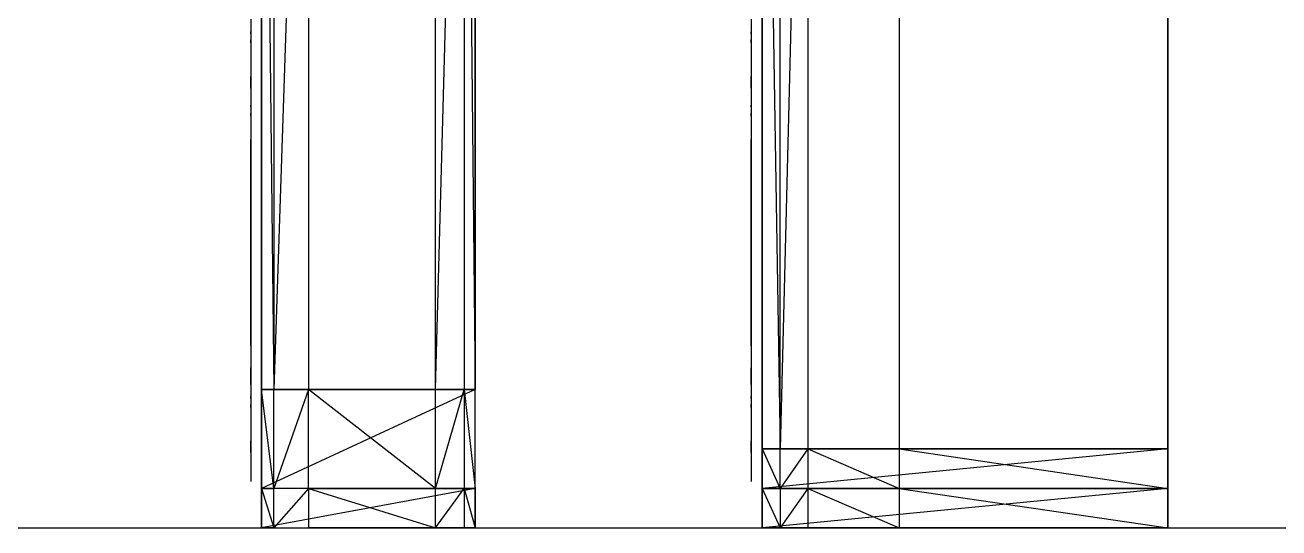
# Model space of a CAD drawing. Extents: x -41 to 47, y -35.8 to 51.3.
# Drawn here: x -3.39 to 2.95, y 40.1 to 42.64 of the extents above; entities that cross this region are included whole.
import ezdxf

# ---------------------------------------------------------------- set-up
doc = ezdxf.new("R2010")
doc.units = 0
doc.header["$MEASUREMENT"] = 0
doc.layers.add('PYDXF', color=8, linetype='CONTINUOUS')

msp = doc.modelspace()

# ---------------------------------------------------------------- linework, layer by layer
at = {"layer": 'PYDXF'}
for p, q in [((-2.1962, 46.0954), (-2.1962, 40.7954)), ((-2.1962, 40.7954), (-2.1962, 46.0954)), ((-2.1962, 46.0954), (-2.134, 40.7954)), ((-2.134, 46.0954), (-2.134, 40.7954)), ((-1.9595, 46.0954), (-2.134, 40.7954)), ((-1.9595, 46.0954), (-1.9595, 40.7954)), ((-1.3178, 40.7954), (-1.3178, 46.0954)), ((-1.3178, 40.7954), (-1.1726, 46.0954)), ((-1.1726, 46.0954), (-1.1162, 40.7954)), ((-1.1726, 46.0954), (-1.1726, 40.7954)), ((-1.1162, 46.0954), (-1.1162, 40.7954)), ((-1.1162, 40.7954), (-1.1162, 46.0954)), ((0.3338, 40.4954), (0.3338, 46.0954)), ((0.3338, 46.0954), (0.3338, 40.4954)), ((0.3338, 46.0954), (0.4261, 40.4954)), ((0.4261, 40.4954), (0.4261, 46.0954)), ((0.5648, 46.0954), (0.4261, 40.4954)), ((0.5648, 46.0954), (0.5648, 40.4954)), ((1.0277, 46.0954), (1.0277, 40.4954)), ((2.3851, 40.4954), (2.3851, 46.0954)), ((2.3851, 46.0954), (2.3851, 40.4954)), ((-2.2516, 42.6704), (-2.2516, 42.6054)), ((0.2784, 42.6704), (0.2784, 42.6054)), ((-2.2516, 42.6106), (-2.2516, 42.5956)), ((-2.2516, 42.6054), (-2.2516, 42.3254)), ((-2.2516, 42.6054), (-2.2516, 42.5506)), ((-2.2516, 42.6054), (-2.2516, 42.5956)), ((-2.2516, 42.5956), (-2.2516, 42.6054)), ((0.2784, 42.6106), (0.2784, 42.5956)), ((0.2784, 42.6054), (0.2784, 42.3254)), ((0.2784, 42.6054), (0.2784, 42.5506)), ((0.2784, 42.6054), (0.2784, 42.5956)), ((0.2784, 42.5956), (0.2784, 42.6054)), ((-2.2516, 42.5956), (-2.2516, 42.5656)), ((-2.2516, 42.5956), (-2.2516, 42.3354)), ((-2.2516, 42.5643), (-2.2516, 42.5656)), ((-2.2516, 42.563), (-2.2516, 42.5643)), ((-2.2516, 42.5617), (-2.2516, 42.563)), ((-2.2516, 42.5604), (-2.2516, 42.5617)), ((-2.2516, 42.5591), (-2.2516, 42.5604)), ((-2.2516, 42.5579), (-2.2516, 42.5591)), ((-2.2516, 42.5566), (-2.2516, 42.5579)), ((-2.2516, 42.5554), (-2.2516, 42.5566)), ((-2.2516, 42.5542), (-2.2516, 42.5554)), ((-2.2516, 42.553), (-2.2516, 42.5542)), ((-2.2516, 42.5518), (-2.2516, 42.553)), ((-2.2516, 42.5506), (-2.2516, 42.5518)), ((-2.2516, 42.5506), (-2.2516, 42.3804)), ((0.2784, 42.5956), (0.2784, 42.5656)), ((0.2784, 42.5956), (0.2784, 42.3354)), ((0.2784, 42.5643), (0.2784, 42.5656)), ((0.2784, 42.563), (0.2784, 42.5643)), ((0.2784, 42.5617), (0.2784, 42.563)), ((0.2784, 42.5604), (0.2784, 42.5617)), ((0.2784, 42.5591), (0.2784, 42.5604)), ((0.2784, 42.5579), (0.2784, 42.5591)), ((0.2784, 42.5566), (0.2784, 42.5579)), ((0.2784, 42.5554), (0.2784, 42.5566)), ((0.2784, 42.5542), (0.2784, 42.5554)), ((0.2784, 42.553), (0.2784, 42.5542)), ((0.2784, 42.5518), (0.2784, 42.553)), ((0.2784, 42.5506), (0.2784, 42.5518)), ((0.2784, 42.5506), (0.2784, 42.3804)), ((-2.2516, 42.3792), (-2.2516, 42.3804)), ((-2.2516, 42.3804), (-2.2516, 42.3254)), ((-2.2516, 42.378), (-2.2516, 42.3792)), ((-2.2516, 42.3768), (-2.2516, 42.378)), ((-2.2516, 42.3756), (-2.2516, 42.3768)), ((-2.2516, 42.3744), (-2.2516, 42.3756)), ((-2.2516, 42.3731), (-2.2516, 42.3744)), ((-2.2516, 42.3719), (-2.2516, 42.3731)), ((-2.2516, 42.3706), (-2.2516, 42.3719)), ((-2.2516, 42.3693), (-2.2516, 42.3706)), ((-2.2516, 42.368), (-2.2516, 42.3693)), ((-2.2516, 42.3667), (-2.2516, 42.368)), ((-2.2516, 42.3654), (-2.2516, 42.3667)), ((-2.2516, 42.3354), (-2.2516, 42.3654)), ((0.2784, 42.3792), (0.2784, 42.3804)), ((0.2784, 42.3804), (0.2784, 42.3254)), ((0.2784, 42.378), (0.2784, 42.3792)), ((0.2784, 42.3768), (0.2784, 42.378)), ((0.2784, 42.3756), (0.2784, 42.3768)), ((0.2784, 42.3744), (0.2784, 42.3756)), ((0.2784, 42.3731), (0.2784, 42.3744)), ((0.2784, 42.3719), (0.2784, 42.3731)), ((0.2784, 42.3706), (0.2784, 42.3719)), ((0.2784, 42.3693), (0.2784, 42.3706)), ((0.2784, 42.368), (0.2784, 42.3693)), ((0.2784, 42.3667), (0.2784, 42.368)), ((0.2784, 42.3654), (0.2784, 42.3667)), ((0.2784, 42.3354), (0.2784, 42.3654)), ((-2.2516, 42.3354), (-2.2516, 42.3204)), ((-2.2516, 42.3204), (-2.2516, 42.3354)), ((-2.2516, 42.3354), (-2.2516, 42.3254)), ((-2.2516, 42.3254), (-2.2516, 42.2354)), ((0.2784, 42.3354), (0.2784, 42.3204)), ((0.2784, 42.3204), (0.2784, 42.3354)), ((0.2784, 42.3354), (0.2784, 42.3254)), ((0.2784, 42.3254), (0.2784, 42.2354)), ((-2.2516, 42.2404), (-2.2516, 42.2254)), ((-2.2516, 42.2354), (-2.2516, 42.1804)), ((-2.2516, 42.2354), (-2.2516, 42.2254)), ((-2.2516, 42.2254), (-2.2516, 42.2354)), ((-2.2516, 42.2254), (-2.2516, 42.1954)), ((-2.2516, 42.2254), (-2.2516, 42.0613)), ((0.2784, 42.2404), (0.2784, 42.2254)), ((0.2784, 42.2354), (0.2784, 42.1804)), ((0.2784, 42.2354), (0.2784, 42.2254)), ((0.2784, 42.2254), (0.2784, 42.2354)), ((0.2784, 42.2254), (0.2784, 42.1954)), ((0.2784, 42.2254), (0.2784, 42.0613)), ((-2.2516, 42.194), (-2.2516, 42.1954)), ((-2.2516, 42.1927), (-2.2516, 42.194)), ((-2.2516, 42.1914), (-2.2516, 42.1927)), ((-2.2516, 42.1901), (-2.2516, 42.1914)), ((-2.2516, 42.1889), (-2.2516, 42.1901)), ((-2.2516, 42.1876), (-2.2516, 42.1889)), ((-2.2516, 42.1864), (-2.2516, 42.1876)), ((-2.2516, 42.1851), (-2.2516, 42.1864)), ((-2.2516, 42.1839), (-2.2516, 42.1851)), ((-2.2516, 42.1827), (-2.2516, 42.1839)), ((-2.2516, 42.1815), (-2.2516, 42.1827)), ((-2.2516, 42.1804), (-2.2516, 42.1815)), ((-2.2516, 42.1804), (-2.2516, 41.0164)), ((-2.2516, 42.1804), (-2.2516, 42.0613)), ((0.2784, 42.194), (0.2784, 42.1954)), ((0.2784, 42.1927), (0.2784, 42.194)), ((0.2784, 42.1914), (0.2784, 42.1927)), ((0.2784, 42.1901), (0.2784, 42.1914)), ((0.2784, 42.1889), (0.2784, 42.1901)), ((0.2784, 42.1876), (0.2784, 42.1889)), ((0.2784, 42.1864), (0.2784, 42.1876)), ((0.2784, 42.1851), (0.2784, 42.1864)), ((0.2784, 42.1839), (0.2784, 42.1851)), ((0.2784, 42.1827), (0.2784, 42.1839)), ((0.2784, 42.1815), (0.2784, 42.1827)), ((0.2784, 42.1804), (0.2784, 42.1815)), ((0.2784, 42.1804), (0.2784, 41.0164)), ((0.2784, 42.1804), (0.2784, 42.0613)), ((-2.2516, 41.0164), (-2.2516, 42.0613)), ((-2.2516, 42.0613), (-2.2516, 41.0164)), ((0.2784, 41.0164), (0.2784, 42.0613)), ((0.2784, 42.0613), (0.2784, 41.0164)), ((-2.2516, 41.0164), (-2.2516, 40.9054)), ((-2.2516, 41.0164), (-2.2516, 40.8604)), ((0.2784, 41.0164), (0.2784, 40.9054)), ((0.2784, 41.0164), (0.2784, 40.8604)), ((-2.2516, 40.9042), (-2.2516, 40.9054)), ((-2.2516, 40.9054), (-2.2516, 40.8504)), ((-2.2516, 40.903), (-2.2516, 40.9042)), ((-2.2516, 40.9018), (-2.2516, 40.903)), ((-2.2516, 40.9006), (-2.2516, 40.9018)), ((-2.2516, 40.8994), (-2.2516, 40.9006)), ((-2.2516, 40.8981), (-2.2516, 40.8994)), ((-2.2516, 40.8969), (-2.2516, 40.8981)), ((-2.2516, 40.8956), (-2.2516, 40.8969)), ((-2.2516, 40.8943), (-2.2516, 40.8956)), ((-2.2516, 40.893), (-2.2516, 40.8943)), ((-2.2516, 40.8917), (-2.2516, 40.893)), ((-2.2516, 40.8904), (-2.2516, 40.8917)), ((-2.2516, 40.8604), (-2.2516, 40.8904)), ((0.2784, 40.9042), (0.2784, 40.9054)), ((0.2784, 40.9054), (0.2784, 40.8504)), ((0.2784, 40.903), (0.2784, 40.9042)), ((0.2784, 40.9018), (0.2784, 40.903)), ((0.2784, 40.9006), (0.2784, 40.9018)), ((0.2784, 40.8994), (0.2784, 40.9006)), ((0.2784, 40.8981), (0.2784, 40.8994)), ((0.2784, 40.8969), (0.2784, 40.8981)), ((0.2784, 40.8956), (0.2784, 40.8969)), ((0.2784, 40.8943), (0.2784, 40.8956)), ((0.2784, 40.893), (0.2784, 40.8943)), ((0.2784, 40.8917), (0.2784, 40.893)), ((0.2784, 40.8904), (0.2784, 40.8917)), ((0.2784, 40.8604), (0.2784, 40.8904)), ((-2.2516, 40.8604), (-2.2516, 40.8504)), ((-2.2516, 40.8219), (-2.2516, 40.8604)), ((-2.2516, 40.8604), (-2.2516, 40.8219)), ((-2.2516, 40.8504), (-2.2516, 40.7604)), ((0.2784, 40.8604), (0.2784, 40.8504)), ((0.2784, 40.8219), (0.2784, 40.8604)), ((0.2784, 40.8604), (0.2784, 40.8219)), ((0.2784, 40.8504), (0.2784, 40.7604)), ((-2.2516, 40.7654), (-2.2516, 40.7504)), ((-2.1962, 40.7954), (-2.134, 40.7954)), ((-1.1162, 40.7954), (-2.1962, 40.7954)), ((-2.134, 40.2954), (-2.1962, 40.7954)), ((-2.1962, 40.7954), (-2.1962, 40.2954)), ((-2.1962, 40.2954), (-2.1962, 40.7954)), ((-1.1162, 40.7954), (-2.1962, 40.2954)), ((-2.134, 40.7954), (-2.1962, 40.7954)), ((-1.1162, 40.7954), (-2.134, 40.7954)), ((-2.134, 40.7954), (-1.9595, 40.7954)), ((-2.134, 40.2954), (-2.134, 40.7954)), ((-1.9595, 40.7954), (-2.134, 40.2954)), ((-1.9595, 40.7954), (-2.134, 40.7954)), ((-1.3178, 40.7954), (-1.9595, 40.7954)), ((-1.3178, 40.2954), (-1.9595, 40.7954)), ((-1.9595, 40.2954), (-1.9595, 40.7954)), ((-1.9595, 40.7954), (-1.3178, 40.7954)), ((-1.1162, 40.7954), (-1.9595, 40.7954)), ((-1.3178, 40.2954), (-1.3178, 40.7954)), ((-1.3178, 40.7954), (-1.1726, 40.7954)), ((-1.1162, 40.7954), (-1.3178, 40.7954)), ((-1.3178, 40.2954), (-1.1726, 40.7954)), ((-1.1162, 40.7954), (-1.1726, 40.7954)), ((-1.1726, 40.7954), (-1.1162, 40.7954)), ((-1.1726, 40.7954), (-1.1162, 40.2954)), ((-1.1726, 40.7954), (-1.1726, 40.2954)), ((-1.1162, 40.2954), (-1.1162, 40.7954)), ((0.2784, 40.7654), (0.2784, 40.7504)), ((-2.2516, 40.7604), (-2.2516, 40.4804)), ((-2.2516, 40.7604), (-2.2516, 40.7054)), ((-2.2516, 40.7604), (-2.2516, 40.7504)), ((-2.2516, 40.7504), (-2.2516, 40.7604)), ((-2.2516, 40.7504), (-2.2516, 40.4914)), ((-2.2516, 40.7504), (-2.2516, 40.7204)), ((-2.2516, 40.719), (-2.2516, 40.7204)), ((-2.2516, 40.7177), (-2.2516, 40.719)), ((-2.2516, 40.7164), (-2.2516, 40.7177)), ((-2.2516, 40.7151), (-2.2516, 40.7164)), ((-2.2516, 40.7139), (-2.2516, 40.7151)), ((-2.2516, 40.7126), (-2.2516, 40.7139)), ((-2.2516, 40.7114), (-2.2516, 40.7126)), ((-2.2516, 40.7101), (-2.2516, 40.7114)), ((-2.2516, 40.7089), (-2.2516, 40.7101)), ((-2.2516, 40.7077), (-2.2516, 40.7089)), ((-2.2516, 40.7065), (-2.2516, 40.7077)), ((-2.2516, 40.7054), (-2.2516, 40.7065)), ((-2.2516, 40.7054), (-2.2516, 40.5364)), ((0.2784, 40.7604), (0.2784, 40.4804)), ((0.2784, 40.7604), (0.2784, 40.7054)), ((0.2784, 40.7604), (0.2784, 40.7504)), ((0.2784, 40.7504), (0.2784, 40.7604)), ((0.2784, 40.7504), (0.2784, 40.4914)), ((0.2784, 40.7504), (0.2784, 40.7204)), ((0.2784, 40.719), (0.2784, 40.7204)), ((0.2784, 40.7177), (0.2784, 40.719)), ((0.2784, 40.7164), (0.2784, 40.7177)), ((0.2784, 40.7151), (0.2784, 40.7164)), ((0.2784, 40.7139), (0.2784, 40.7151)), ((0.2784, 40.7126), (0.2784, 40.7139)), ((0.2784, 40.7114), (0.2784, 40.7126)), ((0.2784, 40.7101), (0.2784, 40.7114)), ((0.2784, 40.7089), (0.2784, 40.7101)), ((0.2784, 40.7077), (0.2784, 40.7089)), ((0.2784, 40.7065), (0.2784, 40.7077)), ((0.2784, 40.7054), (0.2784, 40.7065)), ((0.2784, 40.7054), (0.2784, 40.5364)), ((-2.2516, 40.5352), (-2.2516, 40.5364)), ((-2.2516, 40.5364), (-2.2516, 40.4804)), ((-2.2516, 40.534), (-2.2516, 40.5352)), ((-2.2516, 40.5328), (-2.2516, 40.534)), ((-2.2516, 40.5316), (-2.2516, 40.5328)), ((-2.2516, 40.5304), (-2.2516, 40.5316)), ((-2.2516, 40.5291), (-2.2516, 40.5304)), ((-2.2516, 40.5279), (-2.2516, 40.5291)), ((-2.2516, 40.5266), (-2.2516, 40.5279)), ((-2.2516, 40.5253), (-2.2516, 40.5266)), ((-2.2516, 40.524), (-2.2516, 40.5253)), ((-2.2516, 40.5227), (-2.2516, 40.524)), ((-2.2516, 40.5214), (-2.2516, 40.5227)), ((-2.2516, 40.4914), (-2.2516, 40.5214)), ((0.2784, 40.5352), (0.2784, 40.5364)), ((0.2784, 40.5364), (0.2784, 40.4804)), ((0.2784, 40.534), (0.2784, 40.5352)), ((0.2784, 40.5328), (0.2784, 40.534)), ((0.2784, 40.5316), (0.2784, 40.5328)), ((0.2784, 40.5304), (0.2784, 40.5316)), ((0.2784, 40.5291), (0.2784, 40.5304)), ((0.2784, 40.5279), (0.2784, 40.5291)), ((0.2784, 40.5266), (0.2784, 40.5279)), ((0.2784, 40.5253), (0.2784, 40.5266)), ((0.2784, 40.524), (0.2784, 40.5253)), ((0.2784, 40.5227), (0.2784, 40.524)), ((0.2784, 40.5214), (0.2784, 40.5227)), ((0.2784, 40.4914), (0.2784, 40.5214)), ((-2.2516, 40.4764), (-2.2516, 40.4914)), ((-2.2516, 40.4914), (-2.2516, 40.4764)), ((-2.2516, 40.4804), (-2.2516, 40.4914)), ((-2.2516, 40.4914), (-2.2516, 40.4804)), ((-2.2516, 40.4804), (-2.2516, 40.3304)), ((0.2784, 40.4764), (0.2784, 40.4914)), ((0.2784, 40.4914), (0.2784, 40.4764)), ((0.2784, 40.4804), (0.2784, 40.4914)), ((0.2784, 40.4914), (0.2784, 40.4804)), ((0.2784, 40.4804), (0.2784, 40.3304)), ((0.4261, 40.4954), (0.3338, 40.4954)), ((2.3851, 40.4954), (0.3338, 40.4954)), ((0.3338, 40.4954), (2.3851, 40.4954)), ((2.3851, 40.4954), (0.3338, 40.2954)), ((0.3338, 40.4954), (0.3338, 40.2954)), ((0.3338, 40.4954), (0.4261, 40.4954)), ((0.3338, 40.2954), (0.3338, 40.4954)), ((0.3338, 40.4954), (0.4261, 40.2954)), ((0.5648, 40.4954), (0.4261, 40.4954)), ((2.3851, 40.4954), (0.4261, 40.4954)), ((0.5648, 40.4954), (0.4261, 40.2954)), ((0.4261, 40.2954), (0.4261, 40.4954)), ((2.3851, 40.4954), (0.5648, 40.4954)), ((1.0277, 40.4954), (0.5648, 40.4954)), ((0.5648, 40.4954), (1.0277, 40.4954)), ((0.5648, 40.4954), (0.5648, 40.2954)), ((0.5648, 40.4954), (1.0277, 40.2954)), ((2.3851, 40.4954), (1.0277, 40.4954)), ((1.0277, 40.4954), (2.3851, 40.2954)), ((1.0277, 40.4954), (1.0277, 40.2954)), ((2.3851, 40.4954), (2.3851, 40.2954)), ((2.3851, 40.2954), (2.3851, 40.4954)), ((-1.1162, 40.2954), (-2.1962, 40.2954)), ((-2.1962, 40.2954), (-2.134, 40.0954)), ((-2.1962, 40.2954), (-2.1962, 40.0954)), ((-2.1962, 40.2954), (-2.134, 40.2954)), ((-2.1962, 40.0954), (-2.1962, 40.2954)), ((-1.1162, 40.2954), (-2.1962, 40.0954)), ((-1.9595, 40.2954), (-2.134, 40.2954)), ((-2.134, 40.0954), (-2.134, 40.2954)), ((-1.9595, 40.2954), (-2.134, 40.0954)), ((-1.1162, 40.2954), (-2.134, 40.2954)), ((-1.9595, 40.2954), (-1.3178, 40.0954)), ((-1.9595, 40.2954), (-1.9595, 40.0954)), ((-1.9595, 40.2954), (-1.3178, 40.2954)), ((-1.1162, 40.2954), (-1.9595, 40.2954)), ((-1.3178, 40.0954), (-1.3178, 40.2954)), ((-1.3178, 40.2954), (-1.1726, 40.2954)), ((-1.1162, 40.2954), (-1.3178, 40.2954)), ((-1.3178, 40.0954), (-1.1726, 40.2954)), ((-1.1726, 40.2954), (-1.1162, 40.2954)), ((-1.1162, 40.2954), (-1.1726, 40.2954)), ((-1.1726, 40.2954), (-1.1726, 40.0954)), ((-1.1726, 40.2954), (-1.1162, 40.0954)), ((-1.1162, 40.0954), (-1.1162, 40.2954)), ((-1.1162, 40.2954), (-1.1162, 40.0954)), ((0.3338, 40.2954), (0.4261, 40.2954)), ((0.3338, 40.0954), (0.3338, 40.2954)), ((0.3338, 40.2954), (0.3338, 40.0954)), ((2.3851, 40.2954), (0.3338, 40.2954)), ((0.3338, 40.2954), (0.4261, 40.0954)), ((0.3338, 40.2954), (2.3851, 40.2954)), ((2.3851, 40.2954), (0.3338, 40.0954)), ((0.4261, 40.2954), (0.5648, 40.2954)), ((2.3851, 40.2954), (0.4261, 40.2954)), ((0.4261, 40.2954), (0.4261, 40.0954)), ((0.5648, 40.2954), (0.4261, 40.0954)), ((0.5648, 40.2954), (1.0277, 40.2954)), ((0.5648, 40.2954), (0.5648, 40.0954)), ((0.5648, 40.2954), (1.0277, 40.0954)), ((2.3851, 40.2954), (0.5648, 40.2954)), ((2.3851, 40.2954), (1.0277, 40.2954)), ((1.0277, 40.2954), (2.3851, 40.0954)), ((1.0277, 40.2954), (1.0277, 40.0954)), ((2.3851, 40.2954), (2.3851, 40.0954)), ((2.3851, 40.0954), (2.3851, 40.2954)), ((-2.1962, 40.0954), (-1.1162, 40.0954)), ((-2.134, 40.0954), (-2.1962, 40.0954)), ((-2.134, 40.0954), (-1.1162, 40.0954)), ((-2.134, 40.0954), (-1.9595, 40.0954)), ((-1.3178, 40.0954), (-1.9595, 40.0954)), ((-1.1162, 40.0954), (-1.9595, 40.0954)), ((-1.3178, 40.0954), (-1.1726, 40.0954)), ((-1.1162, 40.0954), (-1.3178, 40.0954)), ((-1.1162, 40.0954), (-1.1726, 40.0954)), ((-1.1726, 40.0954), (-1.1162, 40.0954)), ((0.4261, 40.0954), (0.3338, 40.0954)), ((0.3338, 40.0954), (2.3851, 40.0954)), ((0.5648, 40.0954), (0.4261, 40.0954)), ((0.4261, 40.0954), (2.3851, 40.0954)), ((1.0277, 40.0954), (0.5648, 40.0954)), ((2.3851, 40.0954), (0.5648, 40.0954)), ((2.3851, 40.0954), (1.0277, 40.0954)), ((1.0277, 40.0954), (2.3851, 40.0954))]:
    msp.add_line(p, q, dxfattribs=at)
at = {"layer": 'PYDXF', "linetype": 'ByBlock'}
msp.add_line((-40.0335, 40.0954), (45.3585, 40.0954), dxfattribs=at)

doc.saveas('drawing.dxf')
